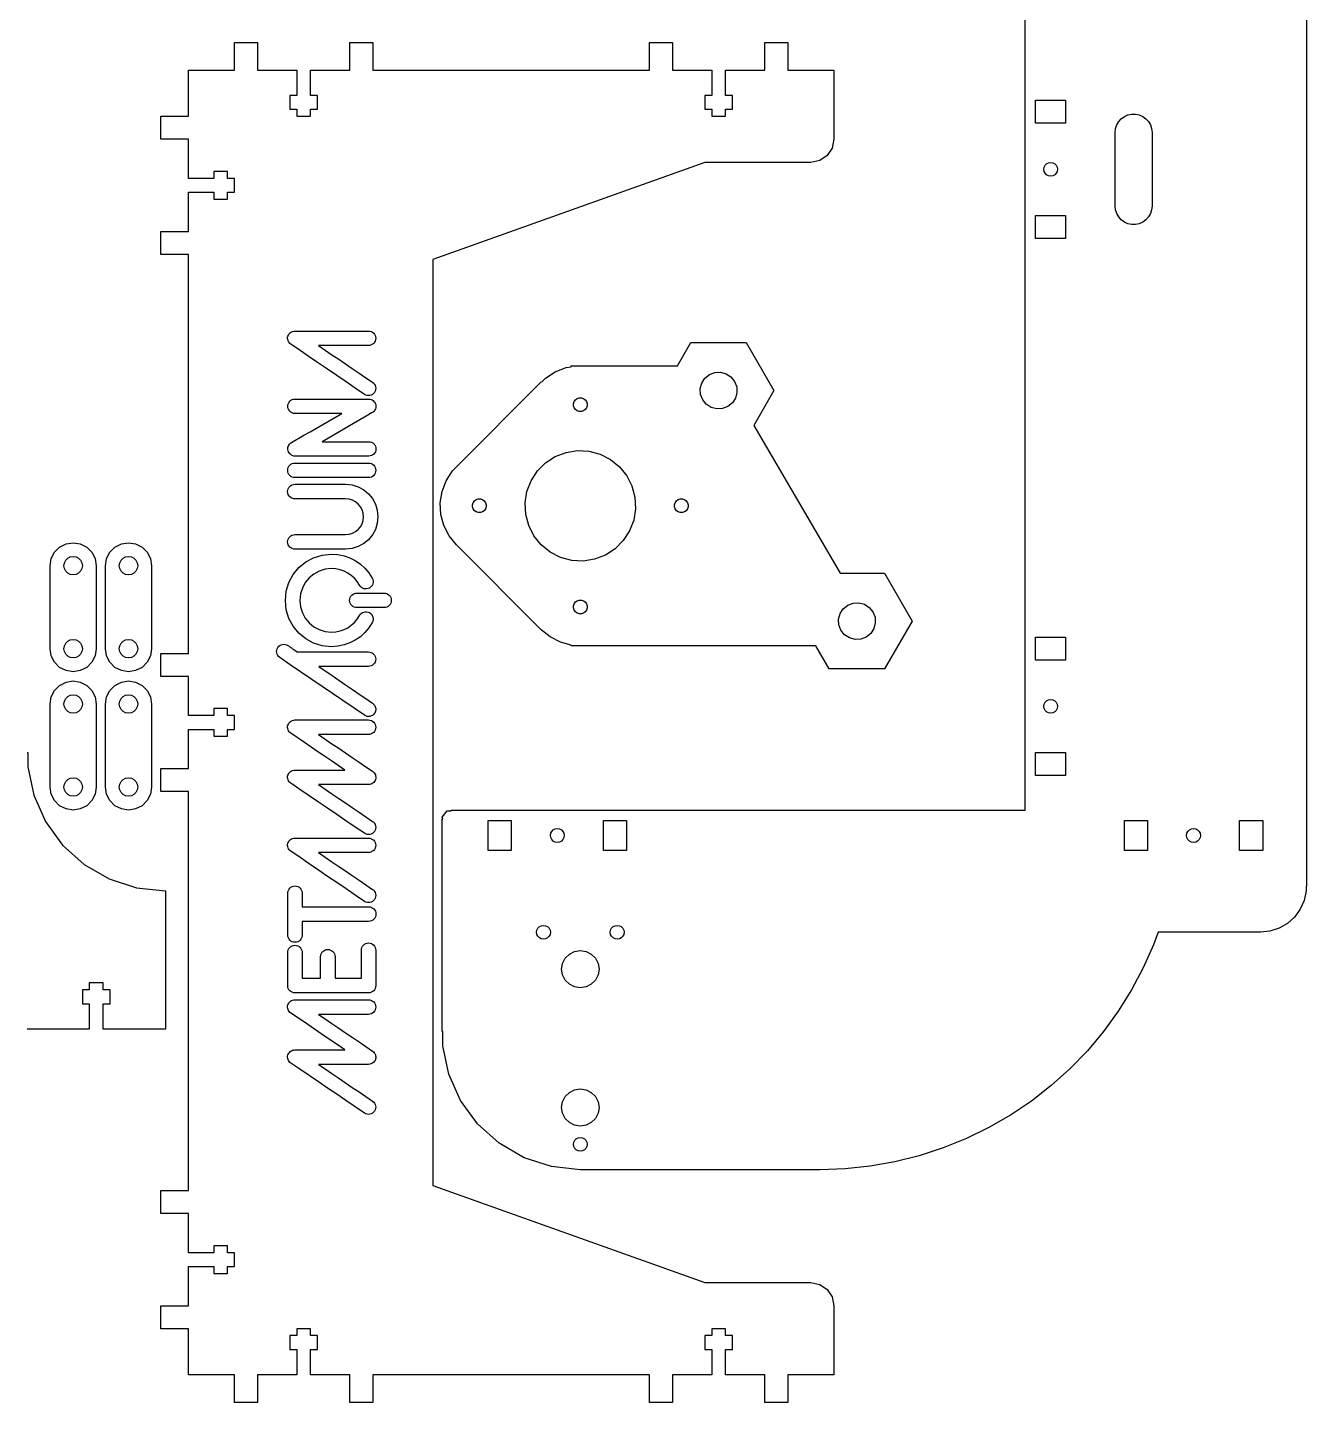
# Model space of a CAD drawing. Extents: x 0 to 491, y 0 to 485.
# Drawn here: x 213.2 to 490.6, y 0.1 to 298.4 of the extents above; entities that cross this region are included whole.
import ezdxf

# ---------------------------------------------------------------- set-up
doc = ezdxf.new("R2010")
doc.units = 0
doc.layers.get('0').update_dxf_attribs({"linetype": 'CONTINUOUS'})

msp = doc.modelspace()

# ---------------------------------------------------------------- linework, layer by layer
at = {"color": 7}
for points in [[(490.638479, 423.13939), (490.638479, 112.139389), (490.583474, 112.139389), (490.583474, 111.09439), (490.149473, 109.049388), (489.29846, 107.13939), (488.069467, 105.448388), (486.516482, 104.04939), (484.705462, 103.004389), (482.717461, 102.35839), (480.638471, 102.139389), (458.448466, 102.139389), (457.458459, 99.420389), (455.244482, 94.446389), (452.68848, 89.639388), (449.803464, 85.022388), (446.603459, 80.61739), (443.10348, 76.44739), (439.321476, 72.530389), (435.275482, 68.88839), (430.985478, 65.536389), (426.472463, 62.491389), (421.757461, 59.769389), (416.863474, 57.38239), (411.816465, 55.343388), (406.638478, 53.661389), (401.355475, 52.343389), (395.994467, 51.39839), (390.579469, 50.829391), (385.138478, 50.63939), (333.13847, 50.63939), (326.901471, 51.29539), (320.936479, 53.233391), (315.504463, 56.368388), (310.844466, 60.565388), (307.157459, 65.639388), (304.60648, 71.368389), (303.302472, 77.50339), (303.302472, 80.639389), (303.138473, 80.639389)], [(303.138473, 80.639389), (303.138473, 126.639391), (303.290478, 126.639391), (303.188483, 127.08439), (304.270466, 128.441388), (305.138469, 128.441388), (305.138469, 128.639389), (429.63846, 128.639389), (429.63846, 406.639389)], [(242.138471, 16.139389), (242.138471, 21.13939), (248.138473, 21.13939), (248.138473, 29.63939), (253.638473, 29.63939), (253.638473, 28.13939), (256.638473, 28.13939), (256.638473, 29.63939), (258.138473, 29.63939), (258.138473, 32.639389), (256.638473, 32.639389), (256.638473, 34.139389), (253.638473, 34.139389), (253.638473, 32.639389), (248.138473, 32.639389), (248.138473, 41.139389), (242.138471, 41.139389), (242.138471, 46.139388), (248.138473, 46.139388), (248.138473, 132.63939), (242.138471, 132.63939), (242.138471, 137.639388), (248.138473, 137.639388), (248.138473, 146.139388), (253.638473, 146.139388), (253.638473, 144.639388), (256.638473, 144.639388), (256.638473, 146.139388), (258.138473, 146.139388), (258.138473, 149.139388), (256.638473, 149.139388), (256.638473, 150.639391), (253.638473, 150.639391), (253.638473, 149.139388), (248.138473, 149.139388), (248.138473, 157.639388), (242.138471, 157.639388), (242.138471, 162.639389), (248.138473, 162.639389), (248.138473, 249.139388), (242.138471, 249.139388), (242.138471, 254.13939), (248.138473, 254.13939), (248.138473, 262.639389), (253.638473, 262.639389), (253.638473, 261.13939), (256.638473, 261.13939), (256.638473, 262.639389), (258.138473, 262.639389), (258.138473, 265.639389), (256.638473, 265.639389), (256.638473, 267.139389), (253.638473, 267.139389), (253.638473, 265.639389), (248.138473, 265.639389), (248.138473, 274.139389), (242.138471, 274.139389), (242.138471, 279.139389), (248.138473, 279.139389), (248.138473, 289.139389), (258.138473, 289.139389), (258.138473, 295.139389), (263.138471, 295.139389), (263.138471, 289.139389), (271.638471, 289.139389), (271.638471, 283.639389), (270.138471, 283.639389), (270.138471, 280.639389), (271.638471, 280.639389), (271.638471, 279.139389), (274.638474, 279.139389), (274.638474, 280.639389), (276.138471, 280.639389), (276.138471, 283.639389), (274.638474, 283.639389), (274.638474, 289.139389), (283.138485, 289.139389), (283.138485, 295.139389), (288.138475, 295.139389), (288.138475, 289.139389), (348.138468, 289.139389), (348.138468, 295.139389), (353.138486, 295.139389), (353.138486, 289.139389), (361.638483, 289.139389), (361.638483, 283.639389), (360.138472, 283.639389), (360.138472, 280.639389), (361.638483, 280.639389), (361.638483, 279.139389), (364.638477, 279.139389), (364.638477, 280.639389), (366.13846, 280.639389), (366.13846, 283.639389), (364.638477, 283.639389), (364.638477, 289.139389), (373.138474, 289.139389), (373.138474, 295.139389), (378.138464, 295.139389), (378.138464, 289.139389), (388.138472, 289.139389), (388.138472, 274.139389), (387.757472, 272.226389), (386.674473, 270.603389), (385.051469, 269.520389), (383.138482, 269.139389), (360.138472, 269.139389), (301.138477, 248.068389), (301.138477, 47.21039), (360.138472, 26.139388), (383.138482, 26.139388), (385.051469, 25.758388), (386.674473, 24.675389), (387.757472, 23.052388), (388.138472, 21.13939), (388.138472, 6.139378), (378.138464, 6.139378), (378.138464, 0.13939), (373.138474, 0.13939), (373.138474, 6.139378), (364.638477, 6.139378), (364.638477, 11.639389), (366.13846, 11.639389), (366.13846, 14.639389), (364.638477, 14.639389), (364.638477, 16.139389), (361.638483, 16.139389), (361.638483, 14.639389), (360.138472, 14.639389), (360.138472, 11.639389), (361.638483, 11.639389), (361.638483, 6.139378), (353.138486, 6.139378), (353.138486, 0.13939), (348.138468, 0.13939), (348.138468, 6.139378), (288.138475, 6.139378), (288.138475, 0.13939), (283.138485, 0.13939), (283.138485, 6.139378), (274.638474, 6.139378), (274.638474, 11.639389), (276.138471, 11.639389), (276.138471, 14.639389), (274.638474, 14.639389), (274.638474, 16.139389), (271.638471, 16.139389), (271.638471, 14.639389), (270.138471, 14.639389), (270.138471, 11.639389), (271.638471, 11.639389), (271.638471, 6.139378), (263.138471, 6.139378), (263.138471, 0.13939), (258.138473, 0.13939), (258.138473, 6.139378), (248.138473, 6.139378), (248.138473, 16.139389), (242.138471, 16.139389)], [(431.888477, 277.639389), (431.888477, 282.639389), (438.388478, 282.639389), (438.388478, 277.639389), (431.888477, 277.639389)], [(449.138463, 259.63939), (449.138463, 275.639389), (449.225472, 276.471389), (449.484468, 277.266389), (449.902467, 277.990389), (450.461465, 278.612389), (451.138459, 279.103389), (451.902463, 279.443389), (452.720484, 279.617389), (453.556483, 279.617389), (454.374476, 279.443389), (455.13848, 279.103389), (455.815474, 278.612389), (456.374472, 277.990389), (456.792471, 277.266389), (457.051466, 276.471389), (457.138476, 275.639389), (457.138476, 259.63939), (457.051466, 258.80739), (456.792471, 258.01239), (456.374472, 257.288388), (455.815474, 256.666388), (455.13848, 256.175389), (454.374476, 255.83539), (453.556483, 255.661389), (452.720484, 255.661389), (451.902463, 255.83539), (451.138459, 256.175389), (450.461465, 256.666388), (449.902467, 257.288388), (449.484468, 258.01239), (449.225472, 258.80739), (449.138463, 259.63939)], [(433.63848, 267.639389), (433.711463, 268.103389), (433.924484, 268.521389), (434.256462, 268.853389), (434.674462, 269.066389), (435.138463, 269.139389), (435.602465, 269.066389), (436.020464, 268.853389), (436.35247, 268.521389), (436.565463, 268.103389), (436.638474, 267.639389), (436.565463, 267.175389), (436.35247, 266.757389), (436.020464, 266.425389), (435.602465, 266.212389), (435.138463, 266.139389), (434.674462, 266.212389), (434.256462, 266.425389), (433.924484, 266.757389), (433.711463, 267.175389), (433.63848, 267.639389)], [(431.888477, 252.63939), (431.888477, 257.639388), (438.388478, 257.639388), (438.388478, 252.63939), (431.888477, 252.63939)], [(269.646473, 230.94639), (269.659484, 231.195389), (269.713473, 231.44239), (269.808472, 231.676389), (269.938472, 231.88939), (270.099471, 232.07739), (270.287473, 232.23739), (270.496473, 232.36739), (270.724472, 232.46439), (270.966472, 232.523388), (271.216473, 232.544386), (287.196474, 232.544389), (287.516485, 232.51239), (287.813468, 232.42139), (288.081466, 232.277389), (288.314469, 232.087389), (288.506464, 231.857389), (288.65147, 231.59339), (288.743475, 231.302388), (288.775479, 230.99139), (288.743475, 230.672389), (288.65147, 230.375389), (288.506464, 230.107388), (288.314469, 229.873389), (288.081466, 229.681388), (287.813468, 229.536388), (287.516485, 229.445388), (287.196474, 229.41339), (276.325471, 229.41339), (277.794466, 228.414388), (279.262473, 227.416388), (280.731468, 226.417389), (282.199475, 225.41839), (283.66847, 224.419389), (285.136477, 223.42039), (286.604484, 222.42239), (288.073479, 221.423388), (288.319464, 221.222389), (288.513464, 220.984389), (288.652486, 220.71639), (288.736476, 220.427389), (288.764416, 220.12739), (288.73546, 219.82439), (288.647463, 219.526389), (288.498478, 219.24439), (288.29048, 218.997389), (288.045483, 218.804388), (287.774465, 218.665388), (287.484481, 218.580389), (287.185467, 218.552392), (286.885465, 218.58239), (286.594465, 218.670389), (286.319468, 218.818389), (284.322464, 220.177388), (282.324471, 221.53639), (280.327467, 222.895389), (278.330462, 224.253388), (276.33247, 225.61239), (274.335471, 226.971389), (272.337471, 228.33039), (270.340472, 229.689389), (270.139473, 229.84539), (269.971472, 230.029391), (269.836471, 230.237388), (269.735472, 230.46239), (269.672472, 230.700388), (269.646479, 230.94639)], [(302.769468, 195.267388), (303.162462, 197.74539), (304.061481, 200.087388), (305.428481, 202.191389), (306.315477, 203.07839), (306.268459, 203.12439), (324.653458, 221.50939), (324.699461, 221.462388), (325.586485, 222.34939), (327.69048, 223.71639), (330.032473, 224.615389), (331.138474, 224.790389), (331.138474, 225.024388), (354.247478, 225.024388), (357.138478, 230.031389), (369.138482, 230.031389), (375.13847, 219.639388), (370.750479, 212.040388), (389.517467, 180.03139), (399.138479, 180.03139), (405.138467, 169.639389), (399.138479, 159.247388), (387.138474, 159.247388), (384.247475, 164.254389), (331.138474, 164.254389), (331.138474, 164.435389), (328.837459, 165.05139), (326.602485, 166.190388), (324.653458, 167.76939), (306.268459, 186.15439), (304.689482, 188.103389), (303.550461, 190.338388), (302.901463, 192.762389), (302.769468, 195.267388)], [(359.160459, 220.05739), (359.484478, 221.266391), (360.166468, 222.315388), (361.13847, 223.103389), (362.306475, 223.551389), (363.556465, 223.617389), (364.765477, 223.29339), (365.814469, 222.611388), (366.602462, 221.63939), (367.050461, 220.47139), (367.116473, 219.221389), (366.792482, 218.012388), (366.110464, 216.963388), (365.138462, 216.17539), (363.970485, 215.72739), (362.720467, 215.66139), (361.511483, 215.985389), (360.462463, 216.66739), (359.67447, 217.639389), (359.226471, 218.807388), (359.160459, 220.05739)], [(269.689473, 216.239389), (269.721471, 216.55039), (269.812474, 216.841389), (269.957471, 217.104389), (270.149472, 217.335388), (270.383471, 217.525388), (270.651472, 217.669389), (270.948472, 217.760389), (271.267473, 217.79239), (287.247471, 217.79239), (287.506466, 217.770377), (287.753467, 217.707391), (287.985482, 217.60539), (288.196472, 217.46939), (288.382484, 217.301389), (288.540472, 217.104389), (288.664481, 216.88239), (288.749486, 216.639388), (288.766419, 216.58339), (288.779458, 216.530388), (288.788517, 216.479388), (288.793541, 216.42939), (288.797436, 216.38039), (288.800568, 216.333389), (288.800484, 216.23839), (288.787501, 216.03339), (288.749486, 215.83339), (288.687482, 215.63939), (288.600473, 215.45539), (288.490462, 215.28339), (288.356463, 215.12539), (288.201467, 214.984389), (288.024485, 214.861388), (286.662481, 214.072388), (285.300476, 213.283388), (283.938472, 212.494388), (278.490482, 209.33839), (277.128478, 208.54939), (287.247471, 208.54939), (287.55848, 208.517388), (287.849479, 208.42539), (288.11347, 208.280389), (288.343481, 208.088388), (288.533473, 207.855388), (288.677463, 207.58739), (288.76848, 207.290388), (288.800484, 206.971389), (288.76848, 206.65939), (288.677463, 206.36839), (288.533473, 206.10539), (288.343481, 205.875388), (288.11347, 205.684388), (287.849479, 205.54039), (287.55848, 205.44939), (287.247471, 205.418388), (271.267473, 205.418388), (271.008472, 205.439385), (270.760472, 205.503391), (270.528471, 205.604389), (270.315473, 205.740389), (270.125472, 205.908388), (269.964473, 206.10539), (269.833471, 206.32639), (269.739471, 206.570388), (269.695473, 206.82539), (269.694344, 207.081388)], [(331.656464, 216.325388), (331.656464, 216.794388), (331.80147, 217.240389), (332.077483, 217.62039), (332.457467, 217.896389), (332.903463, 218.041389), (333.373476, 218.041389), (333.819472, 217.896389), (334.199484, 217.62039), (334.475469, 217.240389), (334.620475, 216.794388), (334.620475, 216.325388), (334.475469, 215.87839), (334.199484, 215.499388), (333.819472, 215.22239), (333.373476, 215.07739), (332.903463, 215.07739), (332.457467, 215.22239), (332.077483, 215.499388), (331.80147, 215.87839), (331.656464, 216.325388)], [(269.694471, 207.081388), (269.733471, 207.331389), (269.811472, 207.57239), (269.925473, 207.79939), (270.074472, 208.00739), (270.255472, 208.19239), (270.466473, 208.34939), (273.196473, 209.92739), (274.561472, 210.716391), (277.291461, 212.294388), (278.656486, 213.083388), (281.386478, 214.661389), (271.267473, 214.661389), (270.948472, 214.69339), (270.651472, 214.78439), (270.383471, 214.92939), (270.149472, 215.121388), (269.957471, 215.354388), (269.812474, 215.622389), (269.721471, 215.919389), (269.689473, 216.239389)], [(321.154467, 195.267388), (321.547462, 197.74539), (322.446481, 200.087388), (323.81348, 202.191389), (325.586485, 203.96439), (327.69048, 205.33139), (330.032473, 206.230389), (332.510469, 206.623389), (335.015473, 206.491388), (337.43948, 205.84239), (339.674482, 204.703389), (341.623481, 203.12439), (343.202486, 201.175389), (344.341478, 198.940389), (344.990476, 196.516388), (345.122472, 194.011389), (344.729477, 191.533391), (343.830458, 189.191389), (342.463459, 187.087389), (340.690482, 185.31439), (338.586459, 183.94739), (336.244466, 183.048388), (333.76647, 182.655391), (331.261466, 182.787389), (328.837459, 183.43639), (326.602485, 184.575388), (324.653458, 186.15439), (323.074482, 188.103389), (321.935461, 190.338388), (321.286463, 192.762389), (321.154467, 195.267388)], [(269.663472, 202.337388), (269.695473, 202.64939), (269.787472, 202.94239), (269.931473, 203.210389), (270.124473, 203.445389), (270.357473, 203.640388), (270.625471, 203.787389), (270.922473, 203.881389), (271.241472, 203.914389), (287.197461, 203.914389), (287.516485, 203.881389), (287.813468, 203.787389), (288.081466, 203.640388), (288.314469, 203.445389), (288.506464, 203.210389), (288.65147, 202.94239), (288.743475, 202.64939), (288.775479, 202.337388), (288.743475, 202.01739), (288.65147, 201.720388), (288.506464, 201.45239), (288.314469, 201.21939), (288.081466, 201.027388), (287.813468, 200.882388), (287.516485, 200.790389), (287.197461, 200.75939), (271.241472, 200.75939), (270.922473, 200.790389), (270.625471, 200.882388), (270.357473, 201.027388), (270.124473, 201.21939), (269.931473, 201.45239), (269.787472, 201.720388), (269.695473, 202.01739), (269.663472, 202.337388)], [(269.638472, 186.806388), (269.670474, 187.126389), (269.762472, 187.423388), (269.906473, 187.691389), (270.098472, 187.924389), (270.332471, 188.116388), (270.600472, 188.261388), (270.897471, 188.35339), (271.216473, 188.385388), (282.212486, 188.385388), (282.997458, 188.463388), (283.727483, 188.68839), (284.387459, 189.04539), (284.961471, 189.518389), (285.434476, 190.092389), (285.791458, 190.752389), (286.016474, 191.48239), (286.09448, 192.267388), (286.016474, 193.04539), (285.791458, 193.77139), (285.434476, 194.431389), (284.961471, 195.006389), (284.387459, 195.482391), (283.727483, 195.842388), (282.997458, 196.070389), (282.212486, 196.149389), (271.216473, 196.149389), (270.897471, 196.18139), (270.600472, 196.27239), (270.332471, 196.41739), (270.098472, 196.609389), (269.906473, 196.84339), (269.762472, 197.111389), (269.670474, 197.408388), (269.638472, 197.727389), (269.670474, 198.04739), (269.762472, 198.34339), (269.906473, 198.61239), (270.098472, 198.84539), (270.332471, 199.037389), (270.600472, 199.182389), (270.897471, 199.273389), (271.216473, 199.30539), (282.212486, 199.30539), (283.629467, 199.162388), (284.950464, 198.75139), (286.145478, 198.102389), (287.187471, 197.24239), (288.047486, 196.200389), (288.697472, 195.004388), (289.107485, 193.68439), (289.251475, 192.267388), (289.107485, 190.85039), (288.697472, 189.52939), (288.047486, 188.33439), (287.187471, 187.292389), (286.145478, 186.43239), (284.950464, 185.78239), (283.629467, 185.372389), (282.212486, 185.228388), (271.216473, 185.228388), (270.897471, 185.260389), (270.600472, 185.352388), (270.332471, 185.497388), (270.098472, 185.68939), (269.906473, 185.922389), (269.762472, 186.190388), (269.670474, 186.48739), (269.638472, 186.806388)], [(309.736462, 194.404389), (309.736462, 194.874388), (309.881468, 195.320389), (310.157481, 195.70039), (310.537465, 195.97639), (310.983461, 196.12139), (311.452486, 196.12139), (311.899469, 195.97639), (312.278466, 195.70039), (312.555467, 195.320389), (312.700472, 194.874388), (312.700472, 194.404389), (312.555467, 193.958388), (312.278466, 193.57839), (311.899469, 193.302388), (311.452486, 193.15739), (310.983461, 193.15739), (310.537465, 193.302388), (310.157481, 193.57839), (309.881468, 193.958388), (309.736462, 194.404389)], [(353.576467, 194.404389), (353.576467, 194.874388), (353.721472, 195.320389), (353.998474, 195.70039), (354.37747, 195.97639), (354.824482, 196.12139), (355.293478, 196.12139), (355.739474, 195.97639), (356.119486, 195.70039), (356.395472, 195.320389), (356.540477, 194.874388), (356.540477, 194.404389), (356.395472, 193.958388), (356.119486, 193.57839), (355.739474, 193.302388), (355.293478, 193.15739), (354.824482, 193.15739), (354.37747, 193.302388), (353.998474, 193.57839), (353.721472, 193.958388), (353.576467, 194.404389)], [(218.138471, 163.63939), (218.138471, 181.639391), (218.383474, 183.184388), (219.093471, 184.578388), (220.199472, 185.684389), (221.593472, 186.394389), (223.138472, 186.639389), (224.683472, 186.394389), (226.077472, 185.684389), (227.183473, 184.578388), (227.893471, 183.184388), (228.138471, 181.639391), (228.138471, 163.63939), (227.893471, 162.09439), (227.183473, 160.70039), (226.077472, 159.594389), (224.683472, 158.884389), (223.138472, 158.639389), (221.593472, 158.884389), (220.199472, 159.594389), (219.093471, 160.70039), (218.383474, 162.09439), (218.138471, 163.63939)], [(230.138472, 163.63939), (230.138472, 181.639391), (230.383472, 183.184388), (231.093473, 184.578388), (232.199474, 185.684389), (233.593473, 186.394389), (235.138474, 186.639389), (236.683471, 186.394389), (238.077471, 185.684389), (239.183472, 184.578388), (239.893472, 183.184388), (240.138472, 181.639391), (240.138472, 163.63939), (239.893472, 162.09439), (239.183472, 160.70039), (238.077471, 159.594389), (236.683471, 158.884389), (235.138474, 158.639389), (233.593473, 158.884389), (232.199474, 159.594389), (231.093473, 160.70039), (230.383472, 162.09439), (230.138472, 163.63939)], [(221.138473, 181.639391), (221.236472, 182.25739), (221.520472, 182.815388), (221.962472, 183.25739), (222.520473, 183.541391), (223.138472, 183.639389), (223.756471, 183.541391), (224.314472, 183.25739), (224.756472, 182.815388), (225.040472, 182.25739), (225.138471, 181.639391), (225.040472, 181.021389), (224.756472, 180.46339), (224.314472, 180.021388), (223.756471, 179.737391), (223.138472, 179.639389), (222.520473, 179.737391), (221.962472, 180.021388), (221.520472, 180.46339), (221.236472, 181.021389), (221.138473, 181.639391)], [(233.138472, 181.639391), (233.236471, 182.25739), (233.520471, 182.815388), (233.962473, 183.25739), (234.520472, 183.541391), (235.138474, 183.639389), (235.756473, 183.541391), (236.314471, 183.25739), (236.756473, 182.815388), (237.040474, 182.25739), (237.138472, 181.639391), (237.040474, 181.021389), (236.756473, 180.46339), (236.314471, 180.021388), (235.756473, 179.737391), (235.138474, 179.639389), (234.520472, 179.737391), (233.962473, 180.021388), (233.520471, 180.46339), (233.236471, 181.021389), (233.138472, 181.639391)], [(269.155472, 174.12939), (269.359473, 176.15139), (269.946473, 178.03539), (270.873471, 179.740388), (272.100472, 181.22839), (273.587472, 182.455388), (275.293472, 183.382389), (277.177472, 183.96839), (279.199481, 184.173391), (280.562473, 184.08039), (281.882483, 183.80839), (283.142464, 183.367389), (284.329463, 182.76539), (285.425473, 182.011391), (286.417484, 181.115389), (287.287462, 180.08539), (288.022482, 178.932388), (288.146462, 178.638389), (288.207478, 178.333389), (288.207478, 178.028388), (288.149482, 177.731389), (288.037468, 177.450389), (287.871464, 177.194391), (287.65548, 176.972389), (287.391461, 176.791389), (287.09747, 176.667389), (286.79346, 176.606389), (286.488463, 176.606389), (286.19148, 176.66339), (285.910472, 176.776388), (285.65348, 176.942389), (285.431484, 177.15839), (285.250467, 177.422389), (284.747462, 178.213391), (284.149461, 178.919389), (283.469475, 179.534388), (282.717466, 180.051388), (281.90348, 180.465389), (281.038469, 180.768388), (280.133467, 180.954389), (279.198465, 181.018389), (277.812472, 180.877391), (276.520458, 180.475388), (275.350472, 179.840388), (274.330473, 178.998389), (273.488472, 177.97839), (272.852473, 176.80839), (272.450473, 175.51639), (272.310473, 174.130389), (272.450473, 172.743391), (272.852473, 171.451389), (273.488472, 170.281388), (274.330473, 169.261389), (275.350472, 168.419391), (276.520458, 167.783389), (277.812472, 167.381388), (279.198465, 167.241389), (280.133467, 167.305389), (281.039485, 167.49139), (281.90348, 167.79439), (282.717466, 168.207388), (283.469475, 168.72539), (284.150477, 169.340389), (284.747462, 170.04639), (285.251483, 170.837389), (285.431484, 171.101391), (285.654468, 171.317389), (285.910472, 171.48339), (286.19148, 171.596389), (286.488463, 171.653389), (286.79346, 171.653389), (287.09747, 171.59239), (287.391461, 171.467388), (287.577474, 171.348389), (287.741473, 171.20839), (287.882471, 171.05039), (287.99948, 170.876389), (288.092473, 170.689389), (288.159472, 170.492389), (288.200479, 170.28839), (288.21459, 170.08039)], [(288.140479, 169.603389), (288.107459, 169.509389), (288.068484, 169.417388), (288.022482, 169.326388), (287.288478, 168.173389), (286.417484, 167.143388), (285.42646, 166.247389), (284.329463, 165.49339), (283.14348, 164.89139), (281.882483, 164.44939), (280.562473, 164.17739), (279.199481, 164.085389), (277.177472, 164.28939), (275.293472, 164.875391), (273.587472, 165.802389), (272.100472, 167.030389), (270.873471, 168.517389), (269.946473, 170.223389), (269.359473, 172.107389), (269.155472, 174.12939)], [(283.091467, 174.12939), (283.123471, 174.447389), (283.215475, 174.743389), (283.360481, 175.01139), (283.553464, 175.24439), (283.787483, 175.437388), (284.055481, 175.58339), (284.351476, 175.675389), (284.669484, 175.70739), (290.560478, 175.70739), (290.878486, 175.675389), (291.17448, 175.58339), (291.442479, 175.437388), (291.676469, 175.24439), (291.869481, 175.01139), (292.014458, 174.743389), (292.106463, 174.447389), (292.138467, 174.12939), (292.106463, 173.81139), (292.014458, 173.51539), (291.869481, 173.247389), (291.676469, 173.01339), (291.442479, 172.820389), (291.17448, 172.675389), (290.878486, 172.58339), (290.560478, 172.551389), (284.669484, 172.551389), (284.351476, 172.58339), (284.055481, 172.675389), (283.787483, 172.820389), (283.553464, 173.01339), (283.360481, 173.247389), (283.215475, 173.51539), (283.123471, 173.81139), (283.091467, 174.12939)], [(331.656464, 172.48439), (331.656464, 172.953389), (331.80147, 173.40039), (332.077483, 173.779389), (332.457467, 174.05639), (332.903463, 174.20139), (333.373476, 174.20139), (333.819472, 174.05639), (334.199484, 173.779389), (334.475469, 173.40039), (334.620475, 172.953389), (334.620475, 172.48439), (334.475469, 172.038388), (334.199484, 171.65839), (333.819472, 171.382388), (333.373476, 171.237388), (332.903463, 171.237388), (332.457467, 171.382388), (332.077483, 171.65839), (331.80147, 172.038388), (331.656464, 172.48439)], [(389.160484, 170.057389), (389.484475, 171.266389), (390.166465, 172.315389), (391.138466, 173.103388), (392.306471, 173.55139), (393.556462, 173.617388), (394.765474, 173.293388), (395.814465, 172.61139), (396.602486, 171.639388), (397.050486, 170.471389), (397.116469, 169.22139), (396.792478, 168.012389), (396.11046, 166.963389), (395.138458, 166.175388), (393.970482, 165.727388), (392.720463, 165.661388), (391.51148, 165.98539), (390.46246, 166.667389), (389.674467, 167.63939), (389.226467, 168.80739), (389.160484, 170.057389)], [(288.214477, 170.08039), (288.211373, 169.984389)], [(288.167459, 169.697389), (288.140366, 169.603389)], [(288.188485, 169.79239), (288.1676, 169.697389)], [(288.211486, 169.984389), (288.202455, 169.888388), (288.188372, 169.79239)], [(221.138473, 163.63939), (221.236472, 164.257389), (221.520472, 164.81539), (221.962472, 165.25739), (222.520473, 165.54139), (223.138472, 165.639389), (223.756471, 165.54139), (224.314472, 165.25739), (224.756472, 164.81539), (225.040472, 164.257389), (225.138471, 163.63939), (225.040472, 163.021388), (224.756472, 162.46339), (224.314472, 162.02139), (223.756471, 161.73739), (223.138472, 161.639388), (222.520473, 161.73739), (221.962472, 162.02139), (221.520472, 162.46339), (221.236472, 163.021388), (221.138473, 163.63939)], [(233.138472, 163.63939), (233.236471, 164.257389), (233.520471, 164.81539), (233.962473, 165.25739), (234.520472, 165.54139), (235.138474, 165.639389), (235.756473, 165.54139), (236.314471, 165.25739), (236.756473, 164.81539), (237.040474, 164.257389), (237.138472, 163.63939), (237.040474, 163.021388), (236.756473, 162.46339), (236.314471, 162.02139), (235.756473, 161.73739), (235.138474, 161.639388), (234.520472, 161.73739), (233.962473, 162.02139), (233.520471, 162.46339), (233.236471, 163.021388), (233.138472, 163.63939)], [(267.250472, 163.042388), (267.281471, 163.34639), (267.372473, 163.64239), (267.525472, 163.92339), (267.730472, 164.16839), (267.973471, 164.361391), (268.244472, 164.500388), (268.535472, 164.584388), (268.836473, 164.612385), (269.140472, 164.581388), (269.436472, 164.490389), (269.717472, 164.338389), (269.972471, 164.164388), (270.226471, 163.99039), (270.481473, 163.81739), (270.736472, 163.643389), (270.991471, 163.469391), (271.245471, 163.296388), (271.755472, 162.948389), (287.180472, 162.948389), (287.49848, 162.91639), (287.795462, 162.824389), (288.06346, 162.679388), (288.296463, 162.486388), (288.489475, 162.253388), (288.63448, 161.98539), (288.726485, 161.68939), (288.758461, 161.37139), (288.726485, 161.053391), (288.63448, 160.756388), (288.489475, 160.48839), (288.296463, 160.25539), (288.06346, 160.06239), (287.795462, 159.91739), (287.49848, 159.825388), (287.180472, 159.79339), (276.385472, 159.79339), (279.309463, 157.799388), (280.772475, 156.80239), (282.234471, 155.806388), (283.696466, 154.80939), (285.159478, 153.81239), (286.621474, 152.815389), (288.08347, 151.81939), (288.241486, 151.696389), (288.38048, 151.557389), (288.498478, 151.40539), (288.596465, 151.24139), (288.673484, 151.068388), (288.72846, 150.88739), (288.762468, 150.702388), (288.773475, 150.51339), (288.769524, 150.399389), (288.756485, 150.284389), (288.735601, 150.170388)], [(431.888477, 161.139389), (431.888477, 166.139388), (438.388478, 166.139388), (438.388478, 161.139389), (431.888477, 161.139389)], [(288.73546, 150.170388), (288.705459, 150.057389), (288.667472, 149.946388), (288.619466, 149.837388), (288.563473, 149.730389), (288.498478, 149.626391), (288.293471, 149.38239), (288.050478, 149.189389), (287.77946, 149.04939), (287.488461, 148.965389), (287.187471, 148.937393), (286.883461, 148.968389), (286.587466, 149.059389), (286.306486, 149.211388), (279.418486, 153.906389), (277.123483, 155.471391), (270.235471, 160.166389), (267.939472, 161.73139), (267.695471, 161.93639), (267.502473, 162.179389), (267.362472, 162.450388), (267.278474, 162.74139), (267.250477, 163.042388)], [(218.138471, 133.639388), (218.138471, 151.639389), (218.383474, 153.184389), (219.093471, 154.578389), (220.199472, 155.684389), (221.593472, 156.39439), (223.138472, 156.63939), (224.683472, 156.39439), (226.077472, 155.684389), (227.183473, 154.578389), (227.893471, 153.184389), (228.138471, 151.639389), (228.138471, 133.639388), (227.893471, 132.094388), (227.183473, 130.700391), (226.077472, 129.59439), (224.683472, 128.884389), (223.138472, 128.639389), (221.593472, 128.884389), (220.199472, 129.59439), (219.093471, 130.700391), (218.383474, 132.094388), (218.138471, 133.639388)], [(230.138472, 133.639388), (230.138472, 151.639389), (230.383472, 153.184389), (231.093473, 154.578389), (232.199474, 155.684389), (233.593473, 156.39439), (235.138474, 156.63939), (236.683471, 156.39439), (238.077471, 155.684389), (239.183472, 154.578389), (239.893472, 153.184389), (240.138472, 151.639389), (240.138472, 133.639388), (239.893472, 132.094388), (239.183472, 130.700391), (238.077471, 129.59439), (236.683471, 128.884389), (235.138474, 128.639389), (233.593473, 128.884389), (232.199474, 129.59439), (231.093473, 130.700391), (230.383472, 132.094388), (230.138472, 133.639388)], [(221.138473, 151.639389), (221.236472, 152.25739), (221.520472, 152.815389), (221.962472, 153.257388), (222.520473, 153.541389), (223.138472, 153.63939), (223.756471, 153.541389), (224.314472, 153.257388), (224.756472, 152.815389), (225.040472, 152.25739), (225.138471, 151.639389), (225.040472, 151.02139), (224.756472, 150.463388), (224.314472, 150.021389), (223.756471, 149.737389), (223.138472, 149.63939), (222.520473, 149.737389), (221.962472, 150.021389), (221.520472, 150.463388), (221.236472, 151.02139), (221.138473, 151.639389)], [(233.138472, 151.639389), (233.236471, 152.25739), (233.520471, 152.815389), (233.962473, 153.257388), (234.520472, 153.541389), (235.138474, 153.63939), (235.756473, 153.541389), (236.314471, 153.257388), (236.756473, 152.815389), (237.040474, 152.25739), (237.138472, 151.639389), (237.040474, 151.02139), (236.756473, 150.463388), (236.314471, 150.021389), (235.756473, 149.737389), (235.138474, 149.63939), (234.520472, 149.737389), (233.962473, 150.021389), (233.520471, 150.463388), (233.236471, 151.02139), (233.138472, 151.639389)], [(433.63848, 151.13939), (433.711463, 151.603388), (433.924484, 152.02139), (434.256462, 152.353388), (434.674462, 152.56639), (435.138463, 152.639389), (435.602465, 152.56639), (436.020464, 152.353388), (436.35247, 152.02139), (436.565463, 151.603388), (436.638474, 151.13939), (436.565463, 150.675388), (436.35247, 150.257389), (436.020464, 149.925388), (435.602465, 149.712389), (435.138463, 149.63939), (434.674462, 149.712389), (434.256462, 149.925388), (433.924484, 150.257389), (433.711463, 150.675388), (433.63848, 151.13939)], [(269.646473, 135.713388), (269.659484, 135.96239), (269.713473, 136.209388), (269.808472, 136.44339), (269.938472, 136.656389), (270.099471, 136.844388), (270.287473, 137.004388), (270.497472, 137.134388), (270.724472, 137.230389), (270.966472, 137.290389), (271.216473, 137.311387), (282.087461, 137.31139), (280.618466, 138.310389), (279.150459, 139.308388), (277.68248, 140.30739), (276.213485, 141.306389), (274.745473, 142.305388), (273.276472, 143.303388), (270.340472, 145.301389), (270.139473, 145.45739), (269.971472, 145.642389), (269.836471, 145.849388), (269.735472, 146.07439), (269.672472, 146.31339), (269.646479, 146.559389), (269.659484, 146.80839), (269.713473, 147.055388), (269.808472, 147.297388), (269.938472, 147.51639), (270.099471, 147.708389), (270.287473, 147.872388), (270.497472, 148.00339), (270.724472, 148.10039), (270.966472, 148.161389), (271.216473, 148.181399), (287.197461, 148.18139), (287.516485, 148.150388), (287.813468, 148.058389), (288.081466, 147.913389), (288.314469, 147.721391), (288.506464, 147.488388), (288.65147, 147.22039), (288.743475, 146.92339), (288.775479, 146.60339), (288.743475, 146.284388), (288.65147, 145.987389), (288.506464, 145.719388), (288.314469, 145.486388), (288.081466, 145.29439), (287.813468, 145.149389), (287.516485, 145.057391), (287.197461, 145.025389), (276.325471, 145.025389), (277.794466, 144.03039), (279.262473, 143.034388), (280.731468, 142.038389), (282.199475, 141.043389), (283.66847, 140.04739), (285.136477, 139.05239), (286.605472, 138.056389), (288.073479, 137.06039), (288.273462, 136.897389), (288.442485, 136.70939), (288.577472, 136.50039), (288.677463, 136.275389), (288.741471, 136.036389), (288.767435, 135.789391), (288.753352, 135.53639)], [(213.138472, 141.13939), (213.302472, 141.13939), (213.302472, 138.00339), (214.606471, 131.86839), (217.157472, 126.139389), (220.844471, 121.065389), (225.504471, 116.868389), (230.936473, 113.733388), (236.901474, 111.795388), (243.138472, 111.139388), (243.138472, 81.139388), (229.638473, 81.139388), (229.638473, 86.639389), (231.138473, 86.639389), (231.138473, 89.639388), (229.638473, 89.639388), (229.638473, 91.139388), (226.638474, 91.139388), (226.638474, 89.639388), (225.138471, 89.639388), (225.138471, 86.639389), (226.638474, 86.639389), (226.638474, 81.139388), (213.138472, 81.139388)], [(431.888477, 136.139388), (431.888477, 141.13939), (438.388478, 141.13939), (438.388478, 136.139388), (431.888477, 136.139388)], [(221.138473, 133.639388), (221.236472, 134.25739), (221.520472, 134.815388), (221.962472, 135.25739), (222.520473, 135.541391), (223.138472, 135.639389), (223.756471, 135.541391), (224.314472, 135.25739), (224.756472, 134.815388), (225.040472, 134.25739), (225.138471, 133.639388), (225.040472, 133.021389), (224.756472, 132.46339), (224.314472, 132.021388), (223.756471, 131.737388), (223.138472, 131.639389), (222.520473, 131.737388), (221.962472, 132.021388), (221.520472, 132.46339), (221.236472, 133.021389), (221.138473, 133.639388)], [(233.138472, 133.639388), (233.236471, 134.25739), (233.520471, 134.815388), (233.962473, 135.25739), (234.520472, 135.541391), (235.138474, 135.639389), (235.756473, 135.541391), (236.314471, 135.25739), (236.756473, 134.815388), (237.040474, 134.25739), (237.138472, 133.639388), (237.040474, 133.021389), (236.756473, 132.46339), (236.314471, 132.021388), (235.756473, 131.737388), (235.138474, 131.639389), (234.520472, 131.737388), (233.962473, 132.021388), (233.520471, 132.46339), (233.236471, 133.021389), (233.138472, 133.639388)], [(288.753465, 135.53639), (288.699476, 135.28239), (288.605468, 135.048388), (288.475476, 134.835389), (288.314469, 134.64739), (288.12648, 134.487389), (287.916479, 134.357389), (287.688472, 134.26039), (287.447482, 134.200389), (287.196474, 134.18038), (276.325471, 134.180388), (277.794466, 133.181389), (279.262473, 132.18239), (280.731468, 131.183388), (282.199475, 130.185389), (283.66847, 129.18639), (285.136477, 128.187388), (286.604484, 127.188389), (288.073479, 126.190389), (288.319464, 125.989388), (288.513464, 125.750388), (288.652486, 125.48239), (288.736476, 125.19439), (288.764416, 124.894388), (288.73546, 124.591389), (288.647463, 124.29339), (288.498478, 124.011388), (288.29048, 123.771389), (288.045483, 123.58239), (287.773477, 123.44339), (287.481462, 123.35939), (287.179484, 123.331393), (286.875474, 123.36239), (286.578463, 123.454389), (286.295479, 123.61039), (284.301466, 124.965389), (282.306466, 126.321388), (280.312481, 127.67739), (278.31748, 129.032389), (276.323467, 130.388388), (274.328472, 131.74439), (272.334471, 133.100389), (270.340472, 134.455388), (270.139473, 134.612388), (269.971472, 134.796389), (269.836471, 135.004389), (269.735472, 135.229388), (269.672472, 135.467389), (269.646479, 135.713388)], [(313.138481, 119.889389), (313.138481, 126.38939), (318.138471, 126.38939), (318.138471, 119.889389), (313.138481, 119.889389)], [(338.13846, 119.889389), (338.13846, 126.38939), (343.138478, 126.38939), (343.138478, 119.889389), (338.13846, 119.889389)], [(451.138459, 119.889389), (451.138459, 126.38939), (456.138478, 126.38939), (456.138478, 119.889389), (451.138459, 119.889389)], [(476.138466, 119.889389), (476.138466, 126.38939), (481.138484, 126.38939), (481.138484, 119.889389), (476.138466, 119.889389)], [(269.646473, 120.959389), (269.659484, 121.208388), (269.713473, 121.455389), (269.808472, 121.69039), (269.938472, 121.902389), (270.099471, 122.090389), (270.287473, 122.251388), (270.497472, 122.381388), (270.724472, 122.477389), (270.966472, 122.537389), (271.216473, 122.558387), (287.197461, 122.558389), (287.516485, 122.526388), (287.813468, 122.435389), (288.081466, 122.29139), (288.314469, 122.10139), (288.506464, 121.870388), (288.65147, 121.607388), (288.743475, 121.316389), (288.775479, 121.005388), (288.743475, 120.685388), (288.65147, 120.388388), (288.506464, 120.12039), (288.314469, 119.887388), (288.081466, 119.695389), (287.813468, 119.550389), (287.516485, 119.459389), (287.197461, 119.427388), (276.325471, 119.427388), (277.794466, 118.428389), (279.262473, 117.42939), (280.731468, 116.430388), (282.199475, 115.431389), (283.66847, 114.43339), (285.136477, 113.434388), (286.605472, 112.435389), (288.073479, 111.43639), (288.319464, 111.23639), (288.513464, 110.997388), (288.652486, 110.729389), (288.737463, 110.44139), (288.764557, 110.140389), (288.73546, 109.837389), (288.647463, 109.54039), (288.498478, 109.257389), (288.29048, 109.01139), (288.045483, 108.81739), (287.774465, 108.67839), (287.484481, 108.59439), (287.185467, 108.566393), (286.885465, 108.595389), (286.594465, 108.68439), (286.320484, 108.83239), (284.322464, 110.19039), (282.325459, 111.549389), (280.327467, 112.908388), (278.330462, 114.267389), (276.33247, 115.626388), (274.335471, 116.984391), (272.337471, 118.343389), (270.340472, 119.702388), (270.139473, 119.859388), (269.971472, 120.043389), (269.836471, 120.25039), (269.735472, 120.475389), (269.672472, 120.71339), (269.646479, 120.959389)], [(326.638468, 123.139389), (326.711479, 123.603388), (326.924472, 124.02139), (327.256479, 124.353391), (327.674478, 124.566389), (328.13848, 124.639389), (328.602481, 124.566389), (329.02048, 124.353391), (329.352458, 124.02139), (329.56548, 123.603388), (329.638462, 123.139389), (329.56548, 122.67539), (329.352458, 122.257388), (329.02048, 121.92539), (328.602481, 121.712389), (328.13848, 121.639389), (327.674478, 121.712389), (327.256479, 121.92539), (326.924472, 122.257388), (326.711479, 122.67539), (326.638468, 123.139389)], [(464.638475, 123.139389), (464.711486, 123.603388), (464.924479, 124.02139), (465.256485, 124.353391), (465.674484, 124.566389), (466.138486, 124.639389), (466.602459, 124.566389), (467.020458, 124.353391), (467.352465, 124.02139), (467.565486, 123.603388), (467.638469, 123.139389), (467.565486, 122.67539), (467.352465, 122.257388), (467.020458, 121.92539), (466.602459, 121.712389), (466.138486, 121.639389), (465.674484, 121.712389), (465.256485, 121.92539), (464.924479, 122.257388), (464.711486, 122.67539), (464.638475, 123.139389)], [(269.688471, 101.54239), (269.688471, 110.609388), (269.720472, 110.921388), (269.812474, 111.21539), (269.957471, 111.483388), (270.149472, 111.71739), (270.382472, 111.912389), (270.650473, 112.060389), (270.947473, 112.154389), (271.266471, 112.187389), (271.578474, 112.154389), (271.868471, 112.060389), (272.132473, 111.912389), (272.362473, 111.718389), (272.552473, 111.483388), (272.696472, 111.21539), (272.787471, 110.92239), (272.819472, 110.609388), (272.819472, 107.654389), (287.222466, 107.654389), (287.541462, 107.622388), (287.838473, 107.530389), (288.106471, 107.385389), (288.339474, 107.193388), (288.531469, 106.960391), (288.676475, 106.69239), (288.76848, 106.39539), (288.800484, 106.076389), (288.76848, 105.756388), (288.676475, 105.459389), (288.531469, 105.191388), (288.339474, 104.958388), (288.106471, 104.766389), (287.838473, 104.621389), (287.541462, 104.52939), (287.222466, 104.497389), (272.819472, 104.497389), (272.819472, 101.54239), (272.787471, 101.230388), (272.696472, 100.936388), (272.552473, 100.66839), (272.362473, 100.433389), (272.132473, 100.23939), (271.868471, 100.09139), (271.578474, 99.99739), (271.266471, 99.96439), (270.947473, 99.99739), (270.650473, 100.09139), (270.382472, 100.23939), (270.149472, 100.433389), (269.957471, 100.66839), (269.812474, 100.936388), (269.720472, 101.230388), (269.688471, 101.54239)], [(323.638474, 102.139389), (323.711485, 102.60339), (323.924478, 103.02139), (324.256485, 103.35339), (324.674484, 103.566389), (325.138486, 103.639389), (325.602459, 103.566389), (326.020486, 103.35339), (326.352464, 103.02139), (326.565486, 102.60339), (326.638468, 102.139389), (326.565486, 101.67539), (326.352464, 101.257388), (326.020486, 100.92539), (325.602459, 100.712389), (325.138486, 100.639389), (324.674484, 100.712389), (324.256485, 100.92539), (323.924478, 101.257388), (323.711485, 101.67539), (323.638474, 102.139389)], [(339.638471, 102.139389), (339.711482, 102.60339), (339.924475, 103.02139), (340.256481, 103.35339), (340.67448, 103.566389), (341.138482, 103.639389), (341.602483, 103.566389), (342.020483, 103.35339), (342.352461, 103.02139), (342.565482, 102.60339), (342.638465, 102.139389), (342.565482, 101.67539), (342.352461, 101.257388), (342.020483, 100.92539), (341.602483, 100.712389), (341.138482, 100.639389), (340.67448, 100.712389), (340.256481, 100.92539), (339.924475, 101.257388), (339.711482, 101.67539), (339.638471, 102.139389)], [(269.663472, 90.571391), (269.663472, 97.734388), (269.695473, 98.054389), (269.787472, 98.351388), (269.931473, 98.619389), (270.124473, 98.852389), (270.357473, 99.04439), (270.625471, 99.189388), (270.922473, 99.281389), (271.241472, 99.312389), (271.561473, 99.281389), (271.858472, 99.189388), (272.126473, 99.04439), (272.359473, 98.852389), (272.551471, 98.619389), (272.696472, 98.351388), (272.787471, 98.054389), (272.819472, 97.734388), (272.819472, 92.149388), (276.802483, 92.149388), (276.802483, 96.833388), (276.834459, 97.152389), (276.925476, 97.449389), (277.069465, 97.71739), (277.259486, 97.951389), (277.490484, 98.14339), (277.753459, 98.28839), (278.044458, 98.37939), (278.355467, 98.411388), (278.674463, 98.37939), (278.971474, 98.28839), (279.239472, 98.14339), (279.473462, 97.951389), (279.665458, 97.71739), (279.810464, 97.449389), (279.901481, 97.152389), (279.933485, 96.833388), (279.933485, 92.149388), (285.644477, 92.149388), (285.644477, 98.235389), (285.676481, 98.555389), (285.76747, 98.852389), (285.912475, 99.12039), (286.104471, 99.35339), (286.338462, 99.545388), (286.60646, 99.690388), (286.90347, 99.78239), (287.222466, 99.813389), (287.533475, 99.78239), (287.824474, 99.690388), (288.088465, 99.545388), (288.318476, 99.35339), (288.508468, 99.12039), (288.652486, 98.852389), (288.743475, 98.555389), (288.775479, 98.235389), (288.775479, 90.571391), (288.743475, 90.25139), (288.652486, 89.954388), (288.508468, 89.68639), (288.318476, 89.45339), (288.087477, 89.261388), (287.824474, 89.116388), (287.533475, 89.024389), (287.222466, 88.99339), (271.241472, 88.99339), (270.922473, 89.024389), (270.625471, 89.116388), (270.357473, 89.261388), (270.124473, 89.45339), (269.931473, 89.68639), (269.787472, 89.954388), (269.695473, 90.25139), (269.663472, 90.571391)], [(329.088468, 94.139388), (329.286475, 95.391391), (329.861474, 96.520389), (330.757474, 97.416389), (331.886475, 97.991388), (333.13847, 98.18939), (334.390464, 97.991388), (335.519466, 97.416389), (336.415465, 96.520389), (336.990464, 95.391391), (337.188471, 94.139388), (336.990464, 92.887388), (336.415465, 91.758389), (335.519466, 90.86239), (334.390464, 90.28739), (333.13847, 90.089389), (331.886475, 90.28739), (330.757474, 90.86239), (329.861474, 91.758389), (329.286475, 92.887388), (329.088468, 94.139388)], [(269.646473, 75.021389), (269.659484, 75.270388), (269.713473, 75.51639), (269.808472, 75.751388), (269.938472, 75.963391), (270.099471, 76.15139), (270.287473, 76.312389), (270.497472, 76.44139), (270.724472, 76.53839), (270.966472, 76.598391), (271.216473, 76.6184), (282.087461, 76.618389), (280.618466, 77.617391), (277.68248, 79.615388), (276.213485, 80.613388), (274.745473, 81.61239), (273.276472, 82.611389), (270.340472, 84.60939), (270.139473, 84.765388), (269.971472, 84.949388), (269.836471, 85.157389), (269.735472, 85.382388), (269.672472, 85.620389), (269.646479, 85.866391), (269.659484, 86.11539), (269.713473, 86.36239), (269.808472, 86.605389), (269.938472, 86.824388), (270.099471, 87.01639), (270.287473, 87.17939), (270.497472, 87.311388), (270.724472, 87.408388), (270.966472, 87.468388), (271.216473, 87.489386), (287.197461, 87.489388), (287.516485, 87.45739), (287.813468, 87.36639), (288.081466, 87.22139), (288.314469, 87.029389), (288.506464, 86.796389), (288.65147, 86.528388), (288.743475, 86.231389), (288.775479, 85.911388), (288.743475, 85.592389), (288.65147, 85.29539), (288.506464, 85.027389), (288.314469, 84.794389), (288.081466, 84.601389), (287.813468, 84.456389), (287.516485, 84.365389), (287.197461, 84.333388), (276.325471, 84.333388), (277.794466, 83.337389), (279.262473, 82.342389), (280.731468, 81.34639), (282.199475, 80.35139), (283.66847, 79.355388), (285.136477, 78.359389), (286.605472, 77.36439), (288.073479, 76.368388), (288.273462, 76.204389), (288.442485, 76.016389), (288.577472, 75.808388), (288.677463, 75.582388), (288.741471, 75.34439), (288.767435, 75.097389), (288.753352, 74.844388)], [(288.753465, 74.844388), (288.699476, 74.590388), (288.605468, 74.35539), (288.475476, 74.14339), (288.314469, 73.955388), (288.12648, 73.794389), (287.916479, 73.66539), (287.688472, 73.568388), (287.447482, 73.50839), (287.196474, 73.488381), (276.325471, 73.488389), (277.794466, 72.48939), (279.262473, 71.490388), (280.731468, 70.49139), (282.199475, 69.492391), (283.66847, 68.494388), (285.136477, 67.495389), (286.604484, 66.49639), (288.073479, 65.497388), (288.319464, 65.297389), (288.513464, 65.058389), (288.652486, 64.790388), (288.736476, 64.502388), (288.764416, 64.20139), (288.73546, 63.898391), (288.647463, 63.601388), (288.498478, 63.31839), (288.29048, 63.07939), (288.045483, 62.88939), (287.773477, 62.751389), (287.481462, 62.667388), (287.179484, 62.639392), (286.875474, 62.670388), (286.578463, 62.76239), (286.295479, 62.917389), (284.301466, 64.27339), (282.306466, 65.629389), (280.312481, 66.984389), (278.31748, 68.340391), (276.323467, 69.696389), (274.328472, 71.051389), (272.334471, 72.407388), (270.340472, 73.763389), (270.139473, 73.919388), (269.971472, 74.10439), (269.836471, 74.311389), (269.735472, 74.53639), (269.672472, 74.77539), (269.646479, 75.021389)], [(329.088468, 64.139389), (329.286475, 65.391388), (329.861474, 66.52039), (330.757474, 67.416389), (331.886475, 67.991389), (333.13847, 68.18939), (334.390464, 67.991389), (335.519466, 67.416389), (336.415465, 66.52039), (336.990464, 65.391388), (337.188471, 64.139389), (336.990464, 62.887389), (336.415465, 61.75839), (335.519466, 60.862391), (334.390464, 60.287388), (333.13847, 60.08939), (331.886475, 60.287388), (330.757474, 60.862391), (329.861474, 61.75839), (329.286475, 62.887389), (329.088468, 64.139389)], [(331.638458, 56.139388), (331.711469, 56.603389), (331.924462, 57.021389), (332.256469, 57.353389), (332.674468, 57.566388), (333.13847, 57.63939), (333.602471, 57.566388), (334.02047, 57.353389), (334.352477, 57.021389), (334.56547, 56.603389), (334.638481, 56.139388), (334.56547, 55.675389), (334.352477, 55.25739), (334.02047, 54.925389), (333.602471, 54.71239), (333.13847, 54.639391), (332.674468, 54.71239), (332.256469, 54.925389), (331.924462, 55.25739), (331.711469, 55.675389), (331.638458, 56.139388)]]:
    msp.add_lwpolyline(points, dxfattribs=at)

doc.saveas('drawing.dxf')
